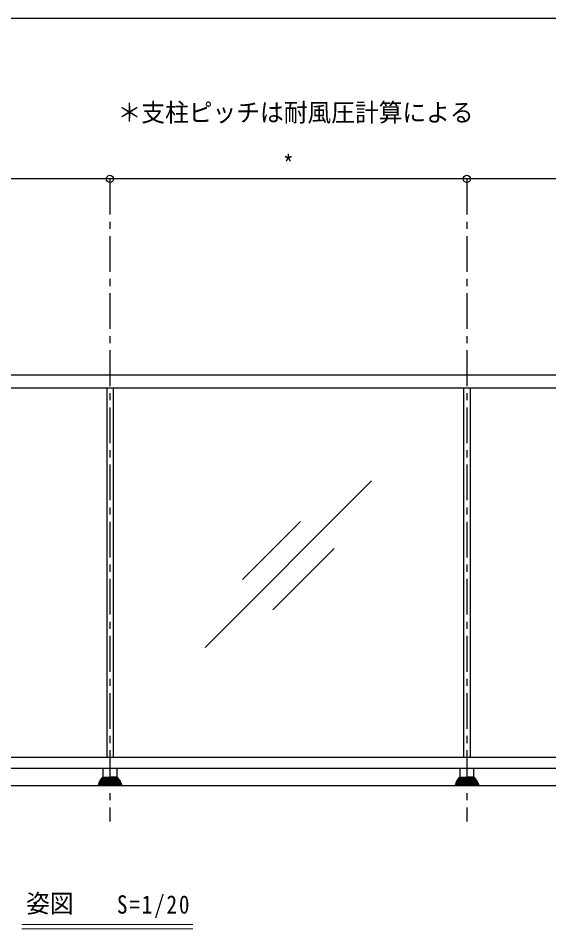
# Model space of a CAD drawing. Units: millimetres at full size, sheet at 1:5, with parts at other scales. Extents: x -1050 to 1050, y -742 to 742.
# Drawn here: x 307 to 678, y 45 to 682 of the extents above; entities that cross this region are included whole.
import ezdxf
from ezdxf.enums import TextEntityAlignment as Align

# ---------------------------------------------------------------- set-up
doc = ezdxf.new("R2010")
doc.units = ezdxf.units.MM
doc.header["$LTSCALE"] = 5
doc.linetypes.add('CHAIN1', pattern=[8, 5, -1, 1, -1])
doc.layers.add('0-9_文字', color=3, linetype='Continuous', lineweight=20)
doc.layers.add('1-5_図枠1_1', color=7, linetype='Continuous')
doc.layers.add('1-6_姿図', color=7, linetype='Continuous')
doc.styles.add('ＭＳ ゴシック', font='')
doc.styles.get('ＭＳ ゴシック').set_extended_font_data('MS Gothic')

# ---------------------------------------------------------------- blocks, each defined once
blk = doc.blocks.new('dimension_origin')
at = {"color": 0, "linetype": 'Continuous', "lineweight": -2}
blk.add_circle((0, 0), 1.25, dxfattribs=at)

msp = doc.modelspace()

# ---------------------------------------------------------------- linework, layer by layer
at = {"layer": '0-9_文字'}
for p, q in [((429.008, 48), (309.255, 48)), ((429.008, 45), (309.255, 45))]:
    msp.add_line(p, q, dxfattribs=at)
at = {"layer": '1-5_図枠1_1'}
msp.add_line((-990, 682.5), (703.535, 682.5), dxfattribs=at)
at = {"layer": '1-6_姿図'}
for p, q in [((371, 570), (121, 570)), ((621, 570), (371, 570)), ((840, 570), (621, 570)), ((872.5, 432.5), (-90, 432.5)), ((-90, 423.75), (872.5, 423.75)), ((368.75, 423.75), (368.75, 165)), ((373.25, 423.75), (373.25, 165)), ((618.75, 423.75), (618.75, 165)), ((623.25, 423.75), (623.25, 165)), ((437.698, 242.036), (554.302, 358.64)), ((463.931, 289.482), (504.596, 330.147)), ((485.144, 268.269), (528.069, 311.194)), ((371, 165), (121, 165)), ((621, 165), (371, 165)), ((868.75, 165), (621, 165)), ((121, 157.5), (371, 157.5)), ((366.25, 151.25), (366.25, 157.5)), ((375.75, 157.5), (375.75, 151.25)), ((616.25, 151.25), (616.25, 157.5)), ((625.75, 157.5), (625.75, 151.25)), ((363.187, 147.014), (363.187, 146.599)), ((363.505, 147.76), (363.505, 147.407)), ((363.505, 147.407), (371, 147.407)), ((363.908, 148.524), (363.908, 148.2)), ((363.908, 148.2), (371, 148.2)), ((364.36, 149.001), (371, 149.001)), ((364.424, 149.302), (364.424, 149.001)), ((364.882, 149.8), (371, 149.8)), ((365.073, 150.1), (365.073, 149.8)), ((365.527, 150.6), (371, 150.6)), ((365.75, 150.75), (365.75, 150.6)), ((366.25, 151.25), (371, 151.25)), ((375.75, 151.25), (371, 151.25)), ((376.473, 150.6), (371, 150.6)), ((377.118, 149.8), (371, 149.8)), ((377.64, 149.001), (371, 149.001)), ((378.092, 148.2), (371, 148.2)), ((378.495, 147.407), (371, 147.407)), ((376.25, 150.75), (376.25, 150.6)), ((376.927, 150.1), (376.927, 149.8)), ((377.576, 149.302), (377.576, 149.001)), ((378.092, 148.524), (378.092, 148.2)), ((378.495, 147.76), (378.495, 147.407)), ((378.813, 147.014), (378.813, 146.599)), ((613.187, 147.014), (613.187, 146.599)), ((613.505, 147.76), (613.505, 147.407)), ((613.505, 147.407), (621, 147.407)), ((613.908, 148.524), (613.908, 148.2)), ((613.908, 148.2), (621, 148.2)), ((614.36, 149.001), (621, 149.001)), ((614.424, 149.302), (614.424, 149.001)), ((614.882, 149.8), (621, 149.8)), ((615.073, 150.1), (615.073, 149.8)), ((615.527, 150.6), (621, 150.6)), ((615.75, 150.75), (615.75, 150.6)), ((616.25, 151.25), (621, 151.25)), ((625.75, 151.25), (621, 151.25)), ((626.473, 150.6), (621, 150.6)), ((627.118, 149.8), (621, 149.8)), ((627.64, 149.001), (621, 149.001)), ((628.092, 148.2), (621, 148.2)), ((628.495, 147.407), (621, 147.407)), ((626.25, 150.75), (626.25, 150.6)), ((626.927, 150.1), (626.927, 149.8)), ((627.576, 149.302), (627.576, 149.001)), ((628.092, 148.524), (628.092, 148.2)), ((628.495, 147.76), (628.495, 147.407)), ((628.813, 147.014), (628.813, 146.599)), ((877.5, 145), (-90, 145)), ((362.75, 145.482), (362.75, 145)), ((362.941, 146.311), (362.941, 145.8)), ((362.941, 145.8), (371, 145.8)), ((363.187, 146.6), (371, 146.6)), ((378.813, 146.6), (371, 146.6)), ((379.059, 145.8), (371, 145.8)), ((379.059, 146.311), (379.059, 145.8)), ((379.25, 145.482), (379.25, 145)), ((612.75, 145.482), (612.75, 145)), ((612.941, 146.311), (612.941, 145.8)), ((612.941, 145.8), (621, 145.8)), ((613.187, 146.6), (621, 146.6)), ((628.813, 146.6), (621, 146.6)), ((629.059, 145.8), (621, 145.8)), ((629.059, 146.311), (629.059, 145.8)), ((629.25, 145.482), (629.25, 145))]:
    msp.add_line(p, q, dxfattribs=at)
at = {"layer": '1-6_姿図', "linetype": 'CHAIN1'}
for p, q in [((371, 570), (371, 120)), ((621, 570), (621, 120))]:
    msp.add_line(p, q, dxfattribs=at)
at = {"layer": '1-6_姿図'}
msp.add_lwpolyline([(371, 157.5), (621, 157.5), (868.75, 157.5)], dxfattribs=at)
for centre, radius, start, end in [((363.556, 147.04), 0.37, 97.87545, 184.11221), ((363.92, 147.785), 0.415, 91.62275, 183.49063), ((364.373, 148.536), 0.466, 91.64474, 181.439), ((364.912, 149.312), 0.488, 86.57068, 181.25523), ((365.584, 150.089), 0.512, 86.56134, 178.79631), ((366.25, 150.75), 0.5, 90, 180), ((375.75, 150.75), 0.5, 0, 90), ((376.416, 150.089), 0.512, 1.20369, 93.43866), ((377.088, 149.312), 0.488, 358.74477, 93.42932), ((377.627, 148.536), 0.466, 358.561, 88.35526), ((378.08, 147.785), 0.415, 356.50937, 88.37725), ((378.444, 147.04), 0.37, 355.88779, 82.12455), ((613.556, 147.04), 0.37, 97.87545, 184.11221), ((613.92, 147.785), 0.415, 91.62275, 183.49063), ((614.373, 148.536), 0.466, 91.64474, 181.439), ((614.912, 149.312), 0.488, 86.57068, 181.25523), ((615.584, 150.089), 0.512, 86.56134, 178.79631), ((616.25, 150.75), 0.5, 90, 180), ((625.75, 150.75), 0.5, 0, 90), ((626.416, 150.089), 0.512, 1.20369, 93.43866), ((627.088, 149.312), 0.488, 358.74477, 93.42932), ((627.627, 148.536), 0.466, 358.561, 88.35526), ((628.08, 147.785), 0.415, 356.50937, 88.37725), ((628.444, 147.04), 0.37, 355.88779, 82.12455), ((363.114, 145.48), 0.364, 118.33625, 179.71056), ((363.244, 146.303), 0.303, 100.92102, 178.46143), ((378.756, 146.303), 0.303, 1.53857, 79.07898), ((378.886, 145.48), 0.364, 0.28944, 61.66375), ((613.114, 145.48), 0.364, 118.33625, 179.71056), ((613.244, 146.303), 0.303, 100.92102, 178.46143), ((628.756, 146.303), 0.303, 1.53857, 79.07898), ((628.886, 145.48), 0.364, 0.28944, 61.66375)]:
    msp.add_arc(centre, radius, start, end, dxfattribs=at)

# ---------------------------------------------------------------- block references
at = {"layer": '1-6_姿図', "xscale": 2, "yscale": 2, "rotation": 180}
for p in [(371, 570), (621, 570)]:
    msp.add_blockref('dimension_origin', p, dxfattribs=at)
at = {"layer": '1-6_姿図', "xscale": 2, "yscale": 2}
for p in [(371, 570), (621, 570)]:
    msp.add_blockref('dimension_origin', p, dxfattribs=at)

# ---------------------------------------------------------------- texts
at = {"layer": '0-9_文字', "style": 'ＭＳ ゴシック', "width": 0.95}
for s, p in [('＊支柱ピッチは耐風圧計算による', (376.373, 606.251)), ('姿図', (312.321, 52.481))]:
    msp.add_text(s, height=12.83, dxfattribs=at).set_placement(p, align=Align.BOTTOM_LEFT)
at = {"layer": '0-9_文字', "insert": (375.914, 52.481), "char_height": 12.83, "attachment_point": 7, "style": 'ＭＳ ゴシック'}
msp.add_mtext('\\T1.17;\\W0.85;S=1/20', dxfattribs=at)
at = {"layer": '1-6_姿図', "style": 'ＭＳ ゴシック', "width": 0.85}
msp.add_text('*', height=12.83, dxfattribs=at).set_placement((492.25, 570), align=Align.BOTTOM_LEFT)

doc.saveas('drawing.dxf')
